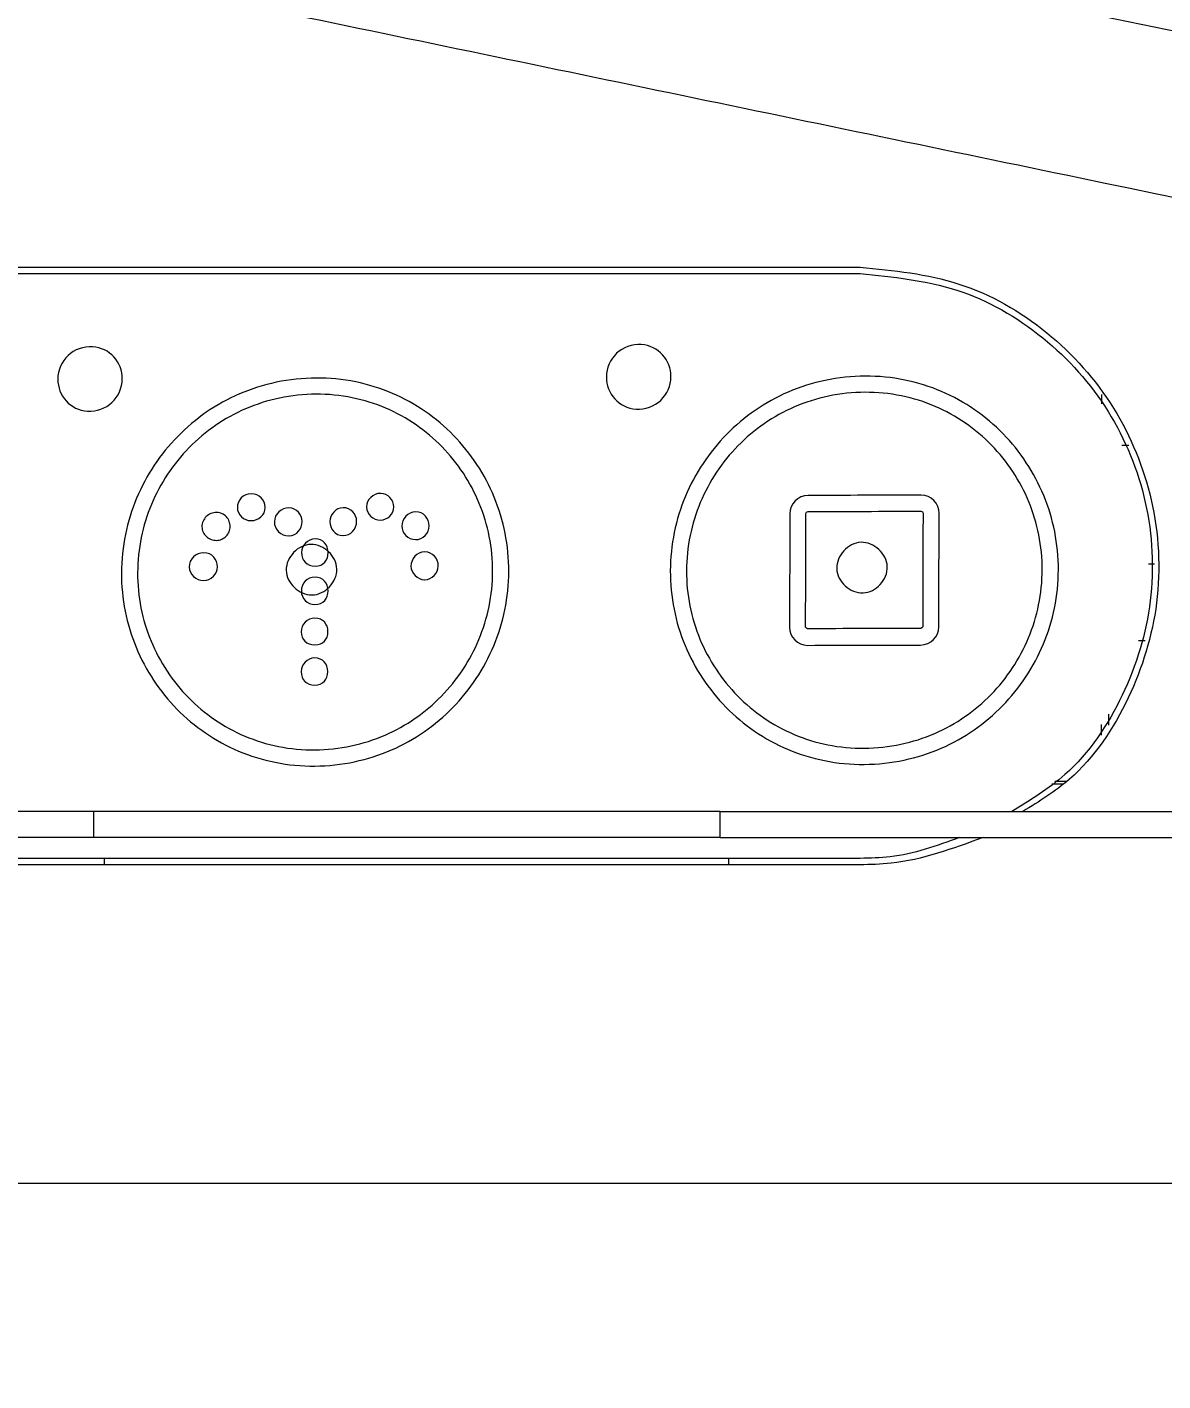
# Model space of a CAD drawing. Extents: x 1268 to 7307, y -579 to 1973.
# Drawn here: x 4845.87 to 4880.85, y 166.38 to 208.06 of the extents above; entities that cross this region are included whole.
import ezdxf

# ---------------------------------------------------------------- set-up
doc = ezdxf.new("R2010")
doc.units = 0
doc.header["$LTSCALE"] = 20
doc.header["$MEASUREMENT"] = 0
doc.layers.get('0').update_dxf_attribs({"linetype": 'CONTINUOUS'})
doc.layers.get('DEFPOINTS').update_dxf_attribs({"linetype": 'CONTINUOUS'})
doc.layers.add('1', color=7, linetype='CONTINUOUS')
doc.styles.get("Standard").update_dxf_attribs({"font": 'NanumGothic.ttf'})
doc.dimstyles.get("Standard").update_dxf_attribs({"dimtxt": 2.7, "dimasz": 2.5, "dimexe": 1.5, "dimexo": 1.5, "dimgap": 1.5, "dimtad": 1, "dimdec": 0, "dimlfac": 10, "dimzin": 0, "dimdsep": 46, "dimtxsty": 'Standard', "dimcen": 0, "dimclrt": 2, "dimadec": 0, "dimazin": 0, "dimtfac": 1, "dimtdec": 0, "dimtmove": 0, "dimatfit": 3, "dimfxl": 0, "dimtolj": 1, "dimtzin": 0, "dimarcsym": 0})

# ---------------------------------------------------------------- blocks, each defined once
blk = doc.blocks.new('*D17')
at = {"color": 3, "lineweight": -2}
for p, q in [((4691.651, 170.97), (4691.651, -319.43)), ((4976.123, -258.755), (4976.123, -319.43)), ((4711.651, -314.43), (4956.123, -314.43))]:
    blk.add_line(p, q, dxfattribs=at)
at = {"color": 3}
for points in [[(4711.651, -311.097), (4711.651, -317.763), (4691.651, -314.43)], [(4956.123, -311.097), (4956.123, -317.763), (4976.123, -314.43)]]:
    blk.add_solid(points, dxfattribs=at)
at = {"layer": 'DEFPOINTS', "color": 0}
for p in [(4691.651, 172.47), (4976.123, -257.255, -0.003), (4976.123, -314.43)]:
    blk.add_point(p, dxfattribs=at)
at = {"color": 2, "insert": (4833.887, -290.821), "char_height": 25, "attachment_point": 5}
blk.add_mtext('\\A1;285', dxfattribs=at)
blk = doc.blocks.new('*D18')
at = {"color": 3, "lineweight": -2}
for p, q in [((4853.243, 264.808), (4556.202, 264.808)), ((4561.202, 244.808), (4561.202, 52.105)), ((4561.202, -187.53), (4561.202, 5.173)), ((4695.727, -207.53), (4556.202, -207.53))]:
    blk.add_line(p, q, dxfattribs=at)
at = {"color": 3}
for points in [[(4557.869, 244.808), (4564.536, 244.808), (4561.202, 264.808)], [(4557.869, -187.53), (4564.536, -187.53), (4561.202, -207.53)]]:
    blk.add_solid(points, dxfattribs=at)
at = {"layer": 'DEFPOINTS', "color": 0}
for p in [(4561.202, 264.808), (4854.743, 264.808), (4697.227, -207.53)]:
    blk.add_point(p, dxfattribs=at)
at = {"color": 2, "insert": (4561.202, 28.639), "char_height": 25, "attachment_point": 5}
blk.add_mtext('\\A1;475', dxfattribs=at)
blk = doc.blocks.new('*D20')
at = {"color": 3, "lineweight": -2}
for p, q in [((5352.653, 209.622), (5352.653, -460.781)), ((4672.227, -209.03), (4672.227, -460.781)), ((4692.227, -455.781), (5332.653, -455.781))]:
    blk.add_line(p, q, dxfattribs=at)
at = {"color": 3}
for points in [[(4692.227, -452.448), (4692.227, -459.114), (4672.227, -455.781)], [(5332.653, -452.448), (5332.653, -459.114), (5352.653, -455.781)]]:
    blk.add_solid(points, dxfattribs=at)
at = {"layer": 'DEFPOINTS', "color": 0}
for p in [(5352.653, 211.122), (4672.227, -207.53), (5352.653, -455.781)]:
    blk.add_point(p, dxfattribs=at)
at = {"color": 2, "insert": (5012.44, -432.172), "char_height": 25, "attachment_point": 5}
blk.add_mtext('\\A1;680', dxfattribs=at)
blk = doc.blocks.new('A$C46AA2DB5')
at = {"color": 7, "linetype": 'Continuous', "lineweight": 15}
for p, q in [((188.143, 22.755), (187.934, 22.755)), ((188.442, 16.755), (188.652, 16.755)), ((187.517, 14.481), (187.517, 14.146)), ((185.772, 12.343), (186.117, 12.343)), ((186.211, 12.409), (185.866, 12.409)), ((156.276, 10.687), (156.276, 11.487)), ((175.565, 10.687), (175.565, 11.487)), ((156.601, 9.844), (156.601, 10.044)), ((175.825, 9.844), (175.825, 10.044))]:
    blk.add_line(p, q, dxfattribs=at)
for points, knots in [([(236.798, 25.696), (236.146, 25.832), (232.883, 26.508), (219.178, 29.351), (197.621, 33.824), (170.185, 39.516), (153.206, 43.039), (144.716, 44.8)], [0, 0, 0, 0, 0.02123, 0.10615, 0.44585, 0.722876, 1, 1, 1, 1]), ([(137.617, 41.165), (138.635, 40.953), (139.654, 40.742), (141.694, 40.318), (142.715, 40.107), (145.776, 39.471), (147.818, 39.048), (153.943, 37.777), (158.028, 36.929), (170.288, 34.386), (178.467, 32.689), (203.015, 27.596), (219.393, 24.198), (235.783, 20.798)], [0, 0, 0, 0, 0.03125, 0.03125, 0.0625, 0.0625, 0.125, 0.125, 0.25, 0.25, 0.5, 0.5, 1, 1, 1, 1]), ([(128.867, 28.244), (130.982, 28.244), (133.1, 28.244), (136.282, 28.244), (137.343, 28.244), (139.467, 28.244), (140.529, 28.244), (145.84, 28.244), (150.09, 28.244), (162.845, 28.244), (171.353, 28.244), (179.867, 28.244)], [0, 0, 0, 0, 0.125, 0.125, 0.1875, 0.1875, 0.25, 0.25, 0.5, 0.5, 1, 1, 1, 1]), ([(128.867, 28.044), (130.982, 28.044), (133.1, 28.044), (136.282, 28.044), (137.343, 28.044), (139.467, 28.044), (140.529, 28.044), (145.84, 28.044), (150.091, 28.044), (162.845, 28.044), (171.353, 28.044), (179.867, 28.044)], [0, 0, 0, 0, 0.125, 0.125, 0.1875, 0.1875, 0.25, 0.25, 0.5, 0.5, 1, 1, 1, 1]), ([(179.867, 28.244), (180.902, 28.142), (182.972, 27.938), (185.731, 26.351), (187.809, 24.011), (189.013, 21.082), (189.186, 17.923), (188.258, 14.923), (186.759, 12.649), (185.381, 11.795), (184.884, 11.487)], [0, 0, 0, 0, 0.132161, 0.264313, 0.397119, 0.527692, 0.663404, 0.793623, 0.925658, 1, 1, 1, 1]), ([(179.867, 28.044), (180.881, 27.944), (182.908, 27.744), (185.604, 26.189), (187.653, 23.897), (188.82, 21.038), (188.979, 17.949), (188.086, 15.019), (186.544, 12.718), (185.112, 11.837), (184.543, 11.487)], [0, 0, 0, 0, 0.130653, 0.261299, 0.392109, 0.522965, 0.653671, 0.784103, 0.914248, 1, 1, 1, 1]), ([(172.057, 24.864), (172.058, 25.146), (172.178, 25.407), (172.567, 25.773), (172.845, 25.88), (173.656, 25.824), (174.048, 25.38), (174.045, 24.589), (173.926, 24.328), (173.537, 23.962), (173.259, 23.855), (172.447, 23.91), (172.055, 24.354), (172.057, 24.864), (172.057, 24.864), (172.057, 24.864), (172.057, 24.864)], [0.000008, 0.000008, 0.000008, 0.000008, 0.131669, 0.131669, 0.261533, 0.261533, 0.499909, 0.499909, 0.631825, 0.631825, 0.76177, 0.76177, 1, 1, 1, 1.000008, 1.000008, 1.000008, 1.000008]), ([(155.166, 24.798), (155.166, 24.798), (155.166, 24.798), (155.166, 24.798), (155.168, 25.08), (155.288, 25.34), (155.676, 25.706), (155.953, 25.813), (156.762, 25.76), (157.154, 25.317), (157.15, 24.524), (157.03, 24.264), (156.643, 23.898), (156.366, 23.791), (155.557, 23.844), (155.164, 24.286), (155.166, 24.798)], [0.999994, 0.999994, 0.999994, 0.999994, 1, 1, 1, 1.1315, 1.1315, 1.26127, 1.26127, 1.499859, 1.499859, 1.631621, 1.631621, 1.761499, 1.761499, 1.999994, 1.999994, 1.999994, 1.999994]), ([(157.127, 18.836), (157.129, 19.233), (157.21, 20.018), (157.558, 21.141), (158.106, 22.164), (158.835, 23.062), (159.722, 23.809), (160.751, 24.381), (161.899, 24.742), (163.117, 24.872), (164.333, 24.755), (165.476, 24.398), (166.498, 23.833), (167.38, 23.088), (168.101, 22.192), (168.641, 21.171), (168.98, 20.052), (169.092, 18.874), (168.97, 17.697), (168.625, 16.579), (168.079, 15.558), (167.355, 14.661), (166.471, 13.914), (165.446, 13.341), (164.3, 12.977), (163.083, 12.844), (161.866, 12.957), (160.721, 13.309), (159.696, 13.871), (158.81, 14.614), (158.085, 15.509), (157.541, 16.531), (157.2, 17.654), (157.125, 18.439), (157.127, 18.836)], [0, 0, 0, 0, 0.031744, 0.062792, 0.093487, 0.124065, 0.154734, 0.185742, 0.217598, 0.25048, 0.283246, 0.31487, 0.345796, 0.376396, 0.406915, 0.437544, 0.468497, 0.500092, 0.531679, 0.562605, 0.593201, 0.623698, 0.654297, 0.685246, 0.717059, 0.749929, 0.782697, 0.814347, 0.845307, 0.875947, 0.906513, 0.937204, 0.968254, 1, 1, 1, 1]), ([(174.027, 18.896), (174.028, 19.293), (174.109, 20.077), (174.456, 21.2), (175.004, 22.223), (175.731, 23.121), (176.619, 23.868), (177.649, 24.44), (178.8, 24.802), (180.022, 24.931), (181.242, 24.813), (182.388, 24.455), (183.413, 23.888), (184.297, 23.142), (185.019, 22.244), (185.561, 21.223), (185.901, 20.103), (186.015, 18.927), (185.894, 17.751), (185.551, 16.633), (185.007, 15.612), (184.283, 14.715), (183.398, 13.966), (182.372, 13.392), (181.223, 13.028), (180.001, 12.895), (178.78, 13.008), (177.632, 13.363), (176.603, 13.927), (175.715, 14.671), (174.988, 15.568), (174.443, 16.591), (174.101, 17.714), (174.026, 18.499), (174.027, 18.896)], [0, 0, 0, 0, 0.031679, 0.062678, 0.093334, 0.123884, 0.154537, 0.185545, 0.217427, 0.250368, 0.283189, 0.314854, 0.345807, 0.376425, 0.40695, 0.437567, 0.468484, 0.50001, 0.531525, 0.562404, 0.592968, 0.623445, 0.654037, 0.684995, 0.716846, 0.749787, 0.782626, 0.814331, 0.845333, 0.876003, 0.906587, 0.937281, 0.968308, 1, 1, 1, 1]), ([(157.624, 18.838), (157.625, 19.202), (157.7, 19.922), (158.018, 20.951), (158.521, 21.889), (159.188, 22.712), (160.002, 23.397), (160.944, 23.92), (161.997, 24.252), (163.114, 24.371), (164.228, 24.264), (165.275, 23.937), (166.213, 23.419), (167.021, 22.737), (167.682, 21.915), (168.178, 20.98), (168.488, 19.953), (168.592, 18.874), (168.48, 17.795), (168.164, 16.77), (167.664, 15.834), (166.999, 15.012), (166.189, 14.327), (165.249, 13.801), (164.199, 13.467), (163.083, 13.345), (161.967, 13.449), (160.918, 13.772), (159.978, 14.287), (159.166, 14.968), (158.502, 15.788), (158.003, 16.725), (157.691, 17.755), (157.622, 18.474), (157.624, 18.838)], [0, 0, 0, 0, 0.031739, 0.062783, 0.093474, 0.124048, 0.154715, 0.18572, 0.217573, 0.250454, 0.283219, 0.314842, 0.345768, 0.376368, 0.406887, 0.437516, 0.468469, 0.500066, 0.531655, 0.562585, 0.593185, 0.623686, 0.654289, 0.685241, 0.717058, 0.749932, 0.782702, 0.814354, 0.845315, 0.875955, 0.90652, 0.93721, 0.968257, 1, 1, 1, 1]), ([(174.525, 18.898), (174.526, 19.261), (174.6, 19.98), (174.917, 21.009), (175.419, 21.947), (176.087, 22.77), (176.9, 23.455), (177.844, 23.98), (178.899, 24.311), (180.019, 24.429), (181.138, 24.322), (182.188, 23.994), (183.128, 23.474), (183.938, 22.79), (184.6, 21.968), (185.097, 21.031), (185.409, 20.005), (185.513, 18.927), (185.403, 17.849), (185.088, 16.824), (184.589, 15.888), (183.926, 15.065), (183.115, 14.379), (182.174, 13.852), (181.121, 13.518), (180.001, 13.396), (178.881, 13.5), (177.829, 13.825), (176.886, 14.342), (176.072, 15.025), (175.406, 15.847), (174.906, 16.785), (174.593, 17.814), (174.523, 18.534), (174.525, 18.898)], [0, 0, 0, 0, 0.031674, 0.062669, 0.093321, 0.123868, 0.154518, 0.185523, 0.217404, 0.250343, 0.283162, 0.314826, 0.34578, 0.376398, 0.406923, 0.43754, 0.468459, 0.499985, 0.531504, 0.562385, 0.592953, 0.623434, 0.65403, 0.684992, 0.716846, 0.749791, 0.782632, 0.814339, 0.845341, 0.876011, 0.906595, 0.937287, 0.968312, 1, 1, 1, 1]), ([(161.114, 20.442), (160.884, 20.442), (160.696, 20.62), (160.697, 21.073), (160.877, 21.264), (161.363, 21.266), (161.553, 21.087), (161.551, 20.611), (161.348, 20.443), (161.117, 20.442), (161.116, 20.442), (161.115, 20.442), (161.114, 20.442)], [0.0007514, 0.0007514, 0.0007514, 0.0007514, 0.25, 0.25, 0.5, 0.5, 0.75, 0.75, 1, 1, 1, 1.0007514, 1.0007514, 1.0007514, 1.0007514]), ([(165.107, 20.457), (164.881, 20.456), (164.671, 20.632), (164.673, 21.091), (164.873, 21.279), (165.11, 21.28), (165.335, 21.281), (165.512, 21.072), (165.51, 20.657), (165.322, 20.458), (165.107, 20.457)], [0, 0, 0, 0, 0.25, 0.25, 0.5, 0.5, 0.5, 0.75, 0.75, 1, 1, 1, 1]), ([(163.947, 19.982), (163.701, 19.983), (163.545, 20.195), (163.546, 20.417), (163.547, 20.627), (163.724, 20.838), (164.182, 20.84), (164.369, 20.642), (164.368, 20.42), (164.367, 20.187), (164.2, 19.983), (163.951, 19.982), (163.95, 19.982), (163.949, 19.982), (163.947, 19.982)], [0.0012819, 0.0012819, 0.0012819, 0.0012819, 0.25, 0.25, 0.25, 0.5, 0.5, 0.75, 0.75, 0.75, 1, 1, 1, 1.0012819, 1.0012819, 1.0012819, 1.0012819]), ([(181.746, 21.226), (182.057, 21.227), (182.304, 20.965), (182.303, 20.669), (182.3, 19.503), (182.297, 18.337), (182.293, 17.172), (182.293, 16.877), (182.045, 16.612), (181.733, 16.611), (181.153, 16.61), (180.573, 16.608), (179.413, 16.605), (178.834, 16.603), (178.254, 16.602), (177.943, 16.601), (177.696, 16.863), (177.697, 17.159), (177.7, 18.324), (177.703, 19.49), (177.707, 20.656), (177.708, 20.951), (177.956, 21.215), (178.267, 21.216), (178.847, 21.217), (179.426, 21.219), (180.586, 21.223), (181.166, 21.224), (181.746, 21.226)], [0, 0, 0, 0, 0.018124, 0.018124, 0.018124, 0.250535, 0.250535, 0.250535, 0.268659, 0.268659, 0.268659, 0.384348, 0.384348, 0.5, 0.5, 0.5, 0.518124, 0.518124, 0.518124, 0.750535, 0.750535, 0.750535, 0.768659, 0.768659, 0.768659, 0.884311, 0.884311, 1, 1, 1, 1]), ([(160.476, 20.255), (160.469, 20.201), (160.454, 20.093), (160.355, 19.957), (160.22, 19.859), (160.052, 19.821), (159.883, 19.855), (159.736, 19.945), (159.63, 20.082), (159.592, 20.254), (159.628, 20.427), (159.729, 20.573), (159.88, 20.668), (160.055, 20.702), (160.229, 20.667), (160.366, 20.565), (160.458, 20.421), (160.47, 20.31), (160.476, 20.255)], [0, 0, 0, 0, 0.059181, 0.119734, 0.180648, 0.241545, 0.305616, 0.368591, 0.430482, 0.493129, 0.558848, 0.621532, 0.684957, 0.752294, 0.816071, 0.877039, 0.938057, 1, 1, 1, 1]), ([(162.286, 19.976), (162.285, 19.976), (162.284, 19.976), (162.282, 19.976), (162.032, 19.975), (161.834, 20.162), (161.835, 20.411), (161.836, 20.646), (162.056, 20.832), (162.515, 20.834), (162.692, 20.625), (162.691, 20.414), (162.69, 20.194), (162.535, 19.979), (162.286, 19.976)], [0.9986198, 0.9986198, 0.9986198, 0.9986198, 1, 1, 1, 1.25, 1.25, 1.25, 1.5, 1.5, 1.75, 1.75, 1.75, 1.9986198, 1.9986198, 1.9986198, 1.9986198]), ([(166.178, 19.856), (165.953, 19.858), (165.76, 20.063), (165.761, 20.274), (165.761, 20.499), (165.938, 20.712), (166.433, 20.714), (166.6, 20.512), (166.6, 20.277), (166.599, 20.056), (166.411, 19.856), (166.183, 19.856), (166.181, 19.856), (166.18, 19.856), (166.178, 19.856)], [0.0017321, 0.0017321, 0.0017321, 0.0017321, 0.25, 0.25, 0.25, 0.5, 0.5, 0.75, 0.75, 0.75, 1, 1, 1, 1.0017321, 1.0017321, 1.0017321, 1.0017321]), ([(178.192, 17.16), (178.191, 17.136), (178.233, 17.112), (178.255, 17.112), (178.835, 17.114), (179.415, 17.116), (180.575, 17.119), (181.155, 17.12), (181.735, 17.122), (181.756, 17.122), (181.798, 17.145), (181.798, 17.17), (181.801, 18.336), (181.804, 19.502), (181.808, 20.668), (181.808, 20.698), (181.777, 20.732), (181.745, 20.731), (181.165, 20.73), (180.585, 20.728), (179.425, 20.725), (178.845, 20.723), (178.266, 20.721), (178.233, 20.721), (178.202, 20.688), (178.202, 20.657), (178.198, 19.491), (178.195, 18.326), (178.192, 17.16)], [0, 0, 0, 0, 0.018124, 0.018124, 0.018124, 0.133777, 0.133777, 0.249465, 0.249465, 0.249465, 0.26759, 0.26759, 0.26759, 0.5, 0.5, 0.5, 0.518124, 0.518124, 0.518124, 0.633813, 0.633813, 0.749465, 0.749465, 0.749465, 0.76759, 0.76759, 0.76759, 1, 1, 1, 1]), ([(162.964, 19.71), (163.167, 19.712), (163.361, 19.619), (163.579, 19.411), (163.64, 19.329), (163.728, 19.15), (163.756, 19.05), (163.761, 18.849), (163.738, 18.748), (163.657, 18.561), (163.599, 18.477), (163.46, 18.33), (163.378, 18.268), (163.197, 18.18), (163.096, 18.153), (162.793, 18.15), (162.597, 18.243), (162.306, 18.519), (162.203, 18.71), (162.196, 19.117), (162.29, 19.314), (162.498, 19.532), (162.581, 19.594), (162.761, 19.682), (162.862, 19.709), (162.964, 19.71)], [0, 0, 0, 0, 0.125, 0.125, 0.1875, 0.1875, 0.25, 0.25, 0.3125, 0.3125, 0.375, 0.375, 0.4375, 0.4375, 0.5, 0.5, 0.625, 0.625, 0.75, 0.75, 0.875, 0.875, 0.9375, 0.9375, 1, 1, 1, 1]), ([(163.088, 19.038), (162.839, 19.037), (162.67, 19.218), (162.671, 19.456), (162.672, 19.678), (162.859, 19.877), (163.092, 19.878), (163.335, 19.879), (163.493, 19.687), (163.493, 19.459), (163.492, 19.218), (163.35, 19.039), (163.088, 19.038)], [0, 0, 0, 0, 0.25, 0.25, 0.25, 0.5, 0.5, 0.5, 0.75, 0.75, 0.75, 1, 1, 1, 1]), ([(179.899, 19.773), (180.103, 19.78), (180.299, 19.689), (180.52, 19.486), (180.583, 19.405), (180.674, 19.227), (180.704, 19.128), (180.712, 18.928), (180.692, 18.826), (180.614, 18.638), (180.558, 18.553), (180.422, 18.404), (180.341, 18.34), (180.162, 18.248), (180.062, 18.22), (179.759, 18.21), (179.561, 18.299), (179.264, 18.57), (179.159, 18.759), (179.143, 19.165), (179.233, 19.364), (179.437, 19.586), (179.519, 19.65), (179.697, 19.741), (179.798, 19.77), (179.899, 19.773)], [0, 0, 0, 0, 0.125, 0.125, 0.1875, 0.1875, 0.25, 0.25, 0.3125, 0.3125, 0.375, 0.375, 0.4375, 0.4375, 0.5, 0.5, 0.625, 0.625, 0.75, 0.75, 0.875, 0.875, 0.9375, 0.9375, 1, 1, 1, 1]), ([(159.662, 18.596), (159.429, 18.595), (159.211, 18.78), (159.212, 19.014), (159.213, 19.264), (159.411, 19.452), (159.666, 19.453), (159.909, 19.454), (160.084, 19.245), (160.083, 19.018), (160.083, 18.805), (159.885, 18.597), (159.662, 18.596)], [0, 0, 0, 0, 0.25, 0.25, 0.25, 0.5, 0.5, 0.5, 0.75, 0.75, 0.75, 1, 1, 1, 1]), ([(166.46, 18.621), (166.234, 18.623), (166.041, 18.828), (166.041, 19.04), (166.042, 19.266), (166.219, 19.477), (166.714, 19.479), (166.881, 19.277), (166.881, 19.043), (166.88, 18.822), (166.692, 18.622), (166.464, 18.621), (166.463, 18.621), (166.461, 18.621), (166.46, 18.621)], [0.001671, 0.001671, 0.001671, 0.001671, 0.25, 0.25, 0.25, 0.5, 0.5, 0.75, 0.75, 0.75, 1, 1, 1, 1.001671, 1.001671, 1.001671, 1.001671]), ([(163.084, 17.861), (162.835, 17.861), (162.666, 18.042), (162.667, 18.51), (162.846, 18.701), (163.087, 18.702), (163.339, 18.703), (163.489, 18.518), (163.487, 18.042), (163.346, 17.862), (163.084, 17.861)], [0, 0, 0, 0, 0.25, 0.25, 0.5, 0.5, 0.5, 0.75, 0.75, 1, 1, 1, 1]), ([(163.08, 16.618), (162.833, 16.617), (162.661, 16.778), (162.662, 17.02), (162.663, 17.249), (162.842, 17.44), (163.083, 17.441), (163.334, 17.442), (163.485, 17.258), (163.484, 17.023), (163.483, 16.777), (163.338, 16.619), (163.08, 16.618)], [0, 0, 0, 0, 0.25, 0.25, 0.25, 0.5, 0.5, 0.5, 0.75, 0.75, 0.75, 1, 1, 1, 1]), ([(163.075, 15.374), (162.826, 15.373), (162.657, 15.554), (162.658, 15.792), (162.658, 16.014), (162.846, 16.213), (163.078, 16.214), (163.322, 16.215), (163.48, 16.023), (163.479, 15.795), (163.479, 15.553), (163.337, 15.375), (163.075, 15.374)], [0, 0, 0, 0, 0.25, 0.25, 0.25, 0.5, 0.5, 0.5, 0.75, 0.75, 0.75, 1, 1, 1, 1]), ([(156.276, 11.487), (152.831, 11.487), (145.96, 11.487), (135.594, 11.487), (125.02, 11.487), (103.886, 11.487), (79.824, 11.487), (55.526, 11.487), (33.544, 11.487), (21.148, 11.487), (15.511, 11.487)], [0, 0, 0, 0, 0.0625, 0.125, 0.1875, 0.25, 0.5, 0.625, 0.75, 1, 1, 1, 1]), ([(175.565, 11.487), (188.078, 11.487), (210.425, 11.487), (232.793, 11.487), (242.635, 11.487)], [0, 0, 0, 0, 0.559969, 1, 1, 1, 1]), ([(156.276, 10.687), (152.831, 10.687), (145.96, 10.687), (135.594, 10.687), (125.02, 10.687), (103.886, 10.687), (79.824, 10.687), (55.526, 10.687), (33.544, 10.687), (21.148, 10.687), (15.511, 10.687)], [0, 0, 0, 0, 0.0625, 0.125, 0.1875, 0.25, 0.5, 0.625, 0.75, 1, 1, 1, 1]), ([(175.565, 10.687), (188.078, 10.687), (210.425, 10.687), (232.793, 10.687), (242.635, 10.687)], [0, 0, 0, 0, 0.559969, 1, 1, 1, 1]), ([(182.934, 10.687), (182.231, 10.432), (181.232, 10.07), (180.179, 10.05), (179.867, 10.044)], [0, 0, 0, 0, 0.704022, 1, 1, 1, 1]), ([(183.655, 10.687), (182.724, 10.343), (181.489, 9.886), (180.187, 9.852), (179.867, 9.844)], [0, 0, 0, 0, 0.7546922, 1, 1, 1, 1]), ([(179.867, 10.044), (171.356, 10.044), (162.851, 10.044), (150.099, 10.044), (145.85, 10.044), (139.478, 10.044), (137.355, 10.044), (134.17, 10.044), (133.108, 10.044), (130.987, 10.044), (129.926, 10.044), (128.867, 10.044)], [0, 0, 0, 0, 0.5, 0.5, 0.75, 0.75, 0.875, 0.875, 0.9375, 0.9375, 1, 1, 1, 1]), ([(179.867, 9.844), (171.357, 9.844), (162.851, 9.844), (150.1, 9.844), (145.85, 9.844), (139.478, 9.844), (137.355, 9.844), (134.17, 9.844), (133.108, 9.844), (130.987, 9.844), (129.926, 9.844), (128.867, 9.844)], [0, 0, 0, 0, 0.5, 0.5, 0.75, 0.75, 0.875, 0.875, 0.9375, 0.9375, 1, 1, 1, 1]), ([(0, 0.044), (-0.003, 0.044), (0.501, 0.044), (1.732, 0.044), (2.005, 0.044), (2.634, 0.044), (2.989, 0.044), (3.813, 0.044), (4.29, 0.044), (5.099, 0.044), (5.418, 0.044), (6.158, 0.044), (6.578, 0.044), (7.984, 0.044), (9.116, 0.044), (11.102, 0.044), (11.812, 0.044), (13.33, 0.044), (14.138, 0.044), (16.686, 0.044), (18.555, 0.044), (22.624, 0.044), (24.824, 0.044), (29.554, 0.044), (32.084, 0.044), (35.46, 0.044), (36.146, 0.044), (37.531, 0.044), (38.232, 0.044), (40.357, 0.044), (41.804, 0.044), (44.761, 0.044), (46.27, 0.044), (49.348, 0.044), (50.913, 0.044), (55.682, 0.044), (58.961, 0.044), (64.03, 0.044), (65.747, 0.044), (69.224, 0.044), (70.978, 0.044), (76.283, 0.044), (79.88, 0.044), (87.189, 0.044), (90.901, 0.044), (98.444, 0.044), (102.273, 0.044), (108.106, 0.044), (110.069, 0.044), (113.993, 0.044), (115.957, 0.044), (121.856, 0.044), (125.798, 0.044), (130.736, 0.044), (131.724, 0.044), (133.7, 0.044), (134.688, 0.044), (137.654, 0.044), (139.63, 0.044), (145.562, 0.044), (149.517, 0.044), (185.123, 0.044), (216.831, 0.044), (248.599, 0.044)], [0, 0, 0, 0, 0.125, 0.125, 0.15625, 0.15625, 0.1875, 0.1875, 0.21875, 0.21875, 0.234375, 0.234375, 0.25, 0.25, 0.28125, 0.28125, 0.296875, 0.296875, 0.3125, 0.3125, 0.34375, 0.34375, 0.375, 0.375, 0.40625, 0.40625, 0.414063, 0.414063, 0.421875, 0.421875, 0.4375, 0.4375, 0.453125, 0.453125, 0.46875, 0.46875, 0.5, 0.5, 0.515625, 0.515625, 0.53125, 0.53125, 0.5625, 0.5625, 0.59375, 0.59375, 0.625, 0.625, 0.640625, 0.640625, 0.65625, 0.65625, 0.6875, 0.6875, 0.695313, 0.695313, 0.703125, 0.703125, 0.71875, 0.71875, 0.75, 0.75, 1, 1, 1, 1])]:
    blk.add_open_spline(points, degree=3, knots=knots, dxfattribs=at)
for points, degree in [([(187.301, 24.321), (187.3, 24.034)], 1), ([(188.747, 19.106), (188.934, 19.106)], 1), ([(187.292, 14.17), (187.292, 13.834)], 1), ([(175.565, 11.487), (169.14, 11.487), (162.696, 11.487), (156.276, 11.487)], 3), ([(175.565, 10.687), (169.14, 10.687), (162.696, 10.687), (156.276, 10.687)], 3)]:
    blk.add_open_spline(points, degree=degree, dxfattribs=at)
blk = doc.blocks.new('13')
at = {"layer": '1', "color": 0, "linetype": 'Continuous', "lineweight": 18}
for points, knots in [([(7218.135, 730.078), (7218.114, 730.083), (7218.071, 730.092), (7218.006, 730.106), (7217.941, 730.121), (7217.876, 730.136), (7217.81, 730.151), (7217.745, 730.167), (7217.679, 730.183), (7217.614, 730.199), (7217.548, 730.216), (7217.482, 730.233), (7217.415, 730.25), (7217.349, 730.267), (7217.282, 730.285), (7217.216, 730.303), (7217.149, 730.322), (7217.082, 730.341), (7217.015, 730.36), (7216.947, 730.38), (7216.88, 730.399), (7216.812, 730.42), (7216.745, 730.44), (7216.677, 730.461), (7216.609, 730.483), (7216.541, 730.504), (7216.472, 730.526), (7216.404, 730.549), (7216.335, 730.571), (7216.267, 730.594), (7216.198, 730.618), (7216.129, 730.642), (7216.06, 730.666), (7215.991, 730.69), (7215.922, 730.715), (7215.853, 730.741), (7215.783, 730.766), (7215.714, 730.793), (7215.644, 730.819), (7215.574, 730.846), (7215.505, 730.873), (7215.26, 730.97), (7214.83, 731.15), (7214.21, 731.44), (7213.561, 731.776), (7213.046, 732.073), (7212.589, 732.355), (7212.119, 732.662), (7211.429, 733.154), (7210.633, 733.795), (7209.857, 734.507), (7209.202, 735.185), (7208.492, 735.999), (7207.762, 736.961), (7206.991, 738.173), (7206.347, 739.398), (7205.879, 740.503), (7205.565, 741.393), (7205.354, 742.088), (7205.182, 742.75), (7205.053, 743.344), (7204.956, 743.874), (7204.884, 744.347), (7204.826, 744.803), (7204.793, 745.143), (7204.774, 745.37), (7204.765, 745.49), (7204.757, 745.609), (7204.75, 745.727), (7204.744, 745.845), (7204.738, 745.962), (7204.734, 746.079), (7204.731, 746.156), (7204.73, 746.195)], [0, 0, 0, 0, 0.002928, 0.005866, 0.008815, 0.011774, 0.014743, 0.017722, 0.020712, 0.023712, 0.026723, 0.029743, 0.032774, 0.035816, 0.038867, 0.041929, 0.045001, 0.048084, 0.051177, 0.05428, 0.057394, 0.060517, 0.063652, 0.066796, 0.069951, 0.073116, 0.076291, 0.079477, 0.082673, 0.085879, 0.089096, 0.092323, 0.09556, 0.098807, 0.102065, 0.105333, 0.108612, 0.111901, 0.1152, 0.118509, 0.121829, 0.125159, 0.153443, 0.183761, 0.216112, 0.250496, 0.262668, 0.287518, 0.325044, 0.375245, 0.423216, 0.46494, 0.500415, 0.566641, 0.625192, 0.691012, 0.750309, 0.784265, 0.816376, 0.846643, 0.875066, 0.897001, 0.918153, 0.938524, 0.958113, 0.963446, 0.968751, 0.974029, 0.979279, 0.984501, 0.989695, 0.994861, 1, 1, 1, 1]), ([(7218.114, 730.182), (7217.665, 730.279), (7217.219, 730.394), (7216.478, 730.619), (7216.179, 730.718), (7215.808, 730.853), (7215.734, 730.881), (7215.586, 730.937), (7215.513, 730.965), (7215.292, 731.053), (7215.146, 731.113), (7214.421, 731.424), (7213.859, 731.703), (7212.772, 732.319), (7212.246, 732.657), (7211.484, 733.208), (7211.234, 733.399), (7210.867, 733.698), (7210.746, 733.799), (7210.565, 733.954), (7210.506, 734.006), (7210.387, 734.11), (7210.328, 734.163), (7209.803, 734.64), (7209.363, 735.087), (7208.536, 736.025), (7208.149, 736.516), (7207.609, 737.285), (7207.435, 737.547), (7207.186, 737.948), (7207.104, 738.083), (7206.984, 738.288), (7206.945, 738.357), (7206.867, 738.494), (7206.828, 738.563), (7206.487, 739.187), (7206.217, 739.753), (7205.741, 740.909), (7205.536, 741.498), (7205.276, 742.401), (7205.198, 742.705), (7205.092, 743.165), (7205.059, 743.32), (7204.998, 743.63), (7204.969, 743.785), (7204.836, 744.565), (7204.764, 745.193), (7204.728, 745.826)], [0, 0, 0, 0, 0.062653, 0.062653, 0.10526, 0.10526, 0.115911, 0.115911, 0.126563, 0.126563, 0.147866, 0.147866, 0.23308, 0.23308, 0.318293, 0.318293, 0.3609, 0.3609, 0.382203, 0.382203, 0.392855, 0.392855, 0.403507, 0.403507, 0.48872, 0.48872, 0.573933, 0.573933, 0.61654, 0.61654, 0.637843, 0.637843, 0.648495, 0.648495, 0.659147, 0.659147, 0.74436, 0.74436, 0.829573, 0.829573, 0.87218, 0.87218, 0.893483, 0.893483, 0.914787, 0.914787, 1, 1, 1, 1])]:
    blk.add_open_spline(points, degree=3, knots=knots, dxfattribs=at)
at = {"layer": '1', "color": 0, "linetype": 'Continuous', "lineweight": 13}
blk.add_open_spline([(7205.701, 745.843), (7205.735, 745.246), (7205.803, 744.654), (7205.928, 743.919), (7205.955, 743.772), (7206.014, 743.48), (7206.045, 743.335), (7206.144, 742.901), (7206.218, 742.614), (7206.463, 741.764), (7206.657, 741.208), (7207.106, 740.118), (7207.36, 739.584), (7207.682, 738.997), (7207.718, 738.932), (7207.792, 738.802), (7207.829, 738.738), (7207.942, 738.544), (7208.019, 738.417), (7208.255, 738.039), (7208.418, 737.792), (7208.928, 737.067), (7209.293, 736.605), (7210.072, 735.721), (7210.487, 735.3), (7210.983, 734.85), (7211.038, 734.8), (7211.15, 734.702), (7211.207, 734.653), (7211.377, 734.507), (7211.491, 734.411), (7211.837, 734.131), (7212.073, 733.951), (7212.791, 733.431), (7213.287, 733.113), (7214.313, 732.533), (7214.843, 732.27), (7215.526, 731.978), (7215.664, 731.921), (7215.872, 731.839), (7215.942, 731.812), (7216.081, 731.759), (7216.43, 731.63), (7216.782, 731.513), (7217.631, 731.257), (7218.204, 731.118), (7219.363, 730.905), (7219.949, 730.83), (7220.69, 730.777), (7220.839, 730.769), (7221.062, 730.759), (7221.137, 730.756), (7221.286, 730.752), (7221.659, 730.743), (7222.031, 730.748), (7222.921, 730.784), (7223.513, 730.841), (7224.176, 730.943), (7224.249, 730.955), (7224.397, 730.979), (7224.47, 730.992), (7224.69, 731.032), (7224.837, 731.061), (7225.275, 731.153), (7225.565, 731.223), (7225.853, 731.301)], degree=3, knots=[0, 0, 0, 0, 0.0625, 0.0625, 0.078125, 0.078125, 0.09375, 0.09375, 0.125, 0.125, 0.1875, 0.1875, 0.25, 0.25, 0.257812, 0.257812, 0.265625, 0.265625, 0.28125, 0.28125, 0.3125, 0.3125, 0.375, 0.375, 0.4375, 0.4375, 0.445312, 0.445312, 0.453125, 0.453125, 0.46875, 0.46875, 0.5, 0.5, 0.5625, 0.5625, 0.625, 0.625, 0.640625, 0.640625, 0.648437, 0.648437, 0.65625, 0.6875, 0.6875, 0.75, 0.75, 0.8125, 0.8125, 0.828125, 0.828125, 0.835937, 0.835937, 0.84375, 0.875, 0.875, 0.9375, 0.9375, 0.945312, 0.945312, 0.953125, 0.953125, 0.96875, 0.96875, 1, 1, 1, 1], dxfattribs=at)

msp = doc.modelspace()

# ---------------------------------------------------------------- block references
for name, p in [('13', (-2329.806, -524.732)), ('A$C46AA2DB5', (4691.651, 172.426))]:
    msp.add_blockref(name, p)

# ---------------------------------------------------------------- dimensions: what is measured, and where the dimension line sits
dim = msp.add_linear_dim(base=(4561.202, 264.808), p1=(4697.227, -207.53), p2=(4854.743, 264.808), angle=90, text='475', dimstyle='Standard', override={"dimtxt": 25, "dimasz": 20, "dimexe": 5, "dimgap": 10, "dimtih": 1, "dimtoh": 1, "dimlfac": 1, "dimzin": 12, "dimclrd": 3, "dimclre": 3, "dimazin": 2, "dimarcsym": 1})
dim.commit()
dim.dimension.update_dxf_attribs({"geometry": '*D18', "text_midpoint": (4561.202, 28.639), "dimtype": 160})
dim = msp.add_linear_dim(base=(5352.653, -455.781), p1=(4672.227, -207.53), p2=(5352.653, 211.122), dimstyle='Standard', override={"dimtxt": 25, "dimasz": 20, "dimexe": 5, "dimgap": 10, "dimtih": 1, "dimtoh": 1, "dimlfac": 1, "dimzin": 12, "dimclrd": 3, "dimclre": 3, "dimazin": 2, "dimarcsym": 1})
dim.commit()
dim.dimension.update_dxf_attribs({"geometry": '*D20', "text_midpoint": (5012.44, -432.172)})
dim = msp.add_linear_dim(base=(4976.123, -314.43), p1=(4691.651, 172.47), p2=(4976.123, -257.255, -0.003), text='285', dimstyle='Standard', override={"dimtxt": 25, "dimasz": 20, "dimexe": 5, "dimgap": 10, "dimtih": 1, "dimtoh": 1, "dimlfac": 1, "dimzin": 12, "dimclrd": 3, "dimclre": 3, "dimazin": 2, "dimarcsym": 1})
dim.commit()
dim.dimension.update_dxf_attribs({"geometry": '*D17', "text_midpoint": (4833.887, -290.821)})

doc.saveas('drawing.dxf')
